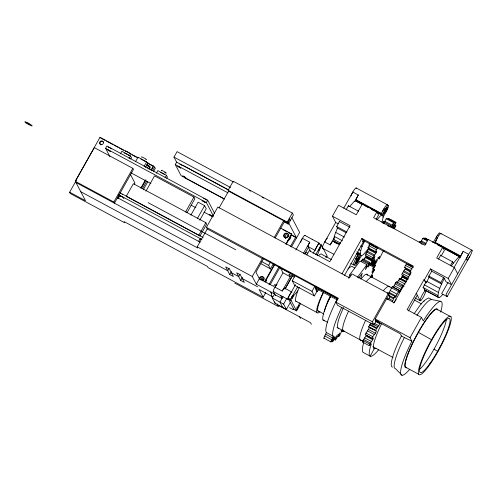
<?xml version="1.0" encoding="UTF-8"?>
<svg xmlns="http://www.w3.org/2000/svg" width="497" height="497" viewBox="0 0 497 497"><rect width="100%" height="100%" fill="white"/><g stroke="black" fill="none" stroke-linecap="round" stroke-linejoin="round"><path stroke-width="0.75" d="M383.274 222.414L383.324 221.625L390.623 225.545L390.406 227.03M384.392 251.233L383.603 251.532L383.467 250.811L383.125 251.215L379.379 258.875L379.671 256.365L378.664 257.452L376.049 262.969L375.185 263.845L376.571 259.527L372.893 265.379L372.421 265.41L374.788 260.329L374.75 259.502L371.65 264.062L371.644 263.261L375.011 256.433L372.489 259.204L365.189 255.278L369.321 247.692M374.111 264.323L375.353 264.994L375.254 265.907L372.197 271.418L372.042 272.53L374.508 269.647L373.259 268.976M340.93 330.648L342.806 331.654L342.899 330.064M319.416 244.126L319.49 243.257L304.891 235.41M339.376 244.151L333.916 241.219C333.363 236.423 336.065 231.956 337.631 227.576M364.655 240.915C362.568 245.431 359.927 250.333 360.356 255.439L359.319 257.272A3.597 0.615 -61.7 0 1 356.989 262.509A3.597 0.615 -61.7 0 1 356.392 261.379A3.597 0.615 -61.7 0 1 359.319 257.272M388.592 293.733L392.295 286.545L399.153 290.236L398.88 292.814L403.266 285.284L396.407 281.594L393.289 287.334M444.262 278.326C441.715 284.359 437.689 290.465 438.031 297.206L438.981 297.61A23.104 3.945 -61.7 0 0 442.883 294.311M337.42 335.96L338.668 336.631L339.693 332.922L336.015 339.296L335.264 340.023L334.015 339.352M394.519 224.83L395.842 225.545L394.593 228.564M403.266 285.284L402.613 287.869M374.508 269.647L370.712 277.14M399.644 279.016L399.855 278.252L406.092 281.606M348.652 278.301L349.751 274.773L360.052 261L366.916 264.69L365.382 269.629L369.805 262.528L362.947 258.838L361.114 261.59M331.331 341.066L332.58 341.737L334.556 336.848L334.083 336.854L330.996 341.955L323.808 338.084L326.399 332.561A40.009 6.834 -61.7 0 1 336.972 299.498M335.264 340.023L336.811 335.562L332.58 341.737M360.586 278.755L362.307 273.226L358.691 278.072M369.805 262.528L368.258 266.988L372.495 260.813L365.637 257.123L363.835 259.596M372.495 260.813L370.52 265.702L370.986 265.696L374.079 260.596L374.403 260.776L371.812 266.299L372.11 266.585L375.266 261.919L375.334 262.515L372.489 268.821L375.353 264.994M372.489 259.204L372.961 257.695L376.21 252.638L376.782 250.991L375.769 251.817L375.328 251.606L377.683 247.692L375.03 246.263M410.783 271.225L405.477 268.374L402.228 273.431L401.756 274.94L408.391 278.506M293.416 308.407L293.224 309.631L293.895 309.32M381.665 214.393L356.722 200.974L356.138 199.862L356.442 198.924A5.908 1.006 -61.7 0 1 358.318 194.998L352.845 192.053L343.756 208.181M392.295 301.747L394.73 296.33L387.871 292.646L387.182 293.69M435.944 243.58L435.36 242.461L435.67 241.53A5.908 1.006 -61.7 0 1 439.062 235.187A5.908 1.006 -61.7 0 1 441.032 234.006M423.904 301.443L424.059 300.977M384.144 222.644L386.206 218.761L386.877 218.32L394.177 222.246L392.208 226.986L392.524 227.377L395.711 222.265L388.412 218.338L388.635 218.767M372.11 277.363L372.657 275.748L371.414 275.077M393.046 228.49L395.935 222.687L395.711 222.265M362.369 341.998L362.909 340.464L365.916 336.028L372.781 339.712L369.774 344.154L369.228 345.688L362.369 341.998L363.096 341.532M394.73 296.33L395.04 298.014L399.153 290.236M118.534 195.905L117.708 198.104L117.503 197.725L200.167 242.176M297.212 309.016L296.529 310.842L293.969 309.469L287.974 298.014L295.479 284.7M298.448 305.711L299.536 302.822M317.204 255.707L319.372 249.923M320.608 246.618L321.298 244.791L318.745 243.418L313.116 253.408M372.781 339.712L373.477 337.904L372.241 338.637L365.208 334.618L369.582 327.337L372.7 329.014M296.883 301.604A26.931 4.603 -61.7 0 1 297.815 290.844L299.256 287.341M372.241 338.637L372.75 336.674L375.434 333.226L376.44 331.021L369.041 327.399L368.681 326.703L371.06 323.087L377.919 326.777L379.913 323.733L379.553 322.186M343.495 307.6C340.936 313.93 337.382 320.31 337.376 327.306L338.327 328.418M341.824 307.264A40.009 6.834 -61.7 0 0 333.257 336.252L330.673 341.774L330.996 341.955M342.129 330.182L339.65 335.494L338.668 336.631M375.769 251.817L368.028 247.68L370.383 243.766L373.701 245.549M411.007 270.766L404.595 267.343L405.459 265.386L406.422 264.05L413.057 267.616M391.108 227.266L393.506 222.687L394.177 222.246M420.711 242.306L422.773 238.423L423.444 237.982L427.426 240.119M375.9 331.083L375.539 330.393L377.919 326.777M375.769 320.615L400.321 333.816L401.439 335.96L399.147 340.594A39.108 6.678 -61.7 0 0 392.568 367.109M401.439 335.96L404.359 337.531L402.067 342.16A39.108 6.678 -61.7 0 0 395.488 368.681L402.036 375.235M375.322 319.006L410.031 337.668L411.889 341.215L409.068 346.906A41.785 7.138 -61.7 0 0 409.714 369.302M364.344 259.335L364.953 258.123M400.911 278.997L403.098 274.959M397.202 282.538L399.855 278.252M357.449 260.161C355.79 263.932 359.579 257.409 357.449 260.161L357.225 259.732M385.566 210.256C383.92 214.033 387.691 207.491 385.566 210.256L385.343 209.833M381.808 323.28A31.597 5.399 -61.7 0 0 374.179 348.788L370.215 356.206L363.357 352.516A40.009 6.834 -61.7 0 1 363.779 342.408M365.252 257.521L365.854 256.415L373.154 260.335M448.07 282.302L441.659 293.677L447.132 296.622L470.51 255.116A5.908 1.006 -61.7 0 0 472.1 250.289L440.988 233.559M138.259 157.866L100.009 137.296L75.395 180.976L75.668 181.498M75.333 181.337L94.324 147.634L132.823 168.334L133.42 169.477L114.428 203.186L113.832 202.037L75.333 181.337L85.496 200.745L69.63 192.215L76.364 180.262M109.88 156.561L105.569 148.33L106.886 146L207.69 200.21L214.511 213.238M120.417 153.859L121.871 151.274L130.525 155.921L131.469 157.735L130.742 159.028M129.065 158.512L130.525 155.921M135.482 161.73L138.036 157.201L146.683 161.854L147.628 163.662L145.441 167.545M113.832 202.037L132.823 168.334M118.05 198.763L119.858 195.563L120.119 196.06L119.622 195.731M144.13 166.383L146.683 161.854M134.14 184.319L134.898 182.971L130.295 174.174M147.236 168.284L148.696 165.694L146.696 164.625M148.914 168.8L149.64 167.508L148.696 165.694M140.788 188.121L145.335 180.057M151.013 169.98L153.287 165.948L147.137 162.643M141.44 187.972L145.981 179.908M151.287 170.496L153.554 166.464L153.287 165.948M142.509 188.593L146.677 181.188M152.747 170.415L154.642 167.048L152.728 166.023M143.223 189.854L147.764 181.796M153.436 171.72L155.331 168.365L154.642 167.048M145.95 191.115L154.53 175.895L193.942 197.085L194.836 198.8L187.009 212.697M156.356 173.192L157.816 170.601L166.464 175.248L167.414 177.062L166.681 178.355M176.789 162.451L173.987 157.102L177.062 151.641L233.671 182.082M165.004 177.839L166.464 175.248M224.159 198.8L181.082 175.634L175.255 164.513L176.609 162.109L228.371 189.941M185.735 211.641L193.942 197.085M190.885 215.114L198.166 202.198L204.609 205.665L206.236 208.746L199.775 220.171M197.34 218.562L204.609 205.665M213.555 216.251L206.379 202.54L207.69 200.21M205.851 222.699L198.75 235.311L126.238 196.321L133.345 183.71L205.851 222.699L206.64 224.197L199.906 236.143M290.515 302.114L286.402 309.42L275.089 303.332L272.294 297.989L274.549 293.988L256.303 284.172L252.277 276.487L262.379 258.558L207.28 228.931L206.429 227.309L217.854 207.038L349.577 277.866L351.833 273.866L388.325 293.485L389.965 296.616L388.25 299.648M198.533 241.61L199.974 239.051M289.67 219.252L287.62 222.892L228.508 191.109L228.104 190.345L233.236 181.243L292.348 213.033L293.385 215.015L288.26 224.116L284.613 222.153L283.973 220.935M75.929 182.48L197.775 248.003L197.179 246.854L207.28 228.931M219.078 207.982L228.881 190.581M229.105 268.305L227.732 270.735L80.756 191.699M229.732 274.549L225.737 266.914L229.384 268.877L233.379 276.512L229.732 274.549L231.44 271.517M240.051 274.195L238.684 276.618L231.385 272.698M240.678 280.438L236.684 272.803L240.331 274.766L244.331 282.402L240.678 280.438L242.387 277.401M274.182 237.616L283.986 220.214M263.491 258.8L255.955 272.17L259.378 278.718L273.611 286.365L274.636 284.545L276.462 285.526M275.17 238.069L284.588 221.358M288.26 224.116L287.223 222.128L292.348 213.033M256.303 284.172L259.378 278.718M270.716 269.318L268.635 265.348L270.536 261.981M273.499 263.453L270.461 268.84L261.012 263.758M264.727 281.513L274.549 264.081M285.881 243.965L291.546 233.913L280.699 228.08M264.976 281.998L274.798 264.566M286.135 244.449L291.801 234.391L291.546 233.913M268.995 284.588L279.165 266.535M290.465 246.475L295.74 237.112L296.342 238.262L291.435 246.966M69.63 192.215L70.313 193.532L124.679 222.762L124.082 221.619L207.423 266.435L208.026 267.579L263.124 297.206L265.771 292.522M270.3 284.483L280.109 267.063M291.776 235.329L296.547 237.895L299.623 232.434L291.851 217.587M315.955 288.726L315.744 289.092L316.943 291.379L314.384 295.932L294.64 285.315L292.242 280.73L295.013 275.816L280.414 267.97L282.967 272.847L274.916 287.129L282.215 291.056A4.206 0.721 -61.7 0 1 284.7 288.502M295.852 249.972L302.443 238.287L309.737 242.207A4.206 0.721 -61.7 0 0 308.264 246.686M282.215 291.056L290.267 276.767L288.912 274.182L294.218 277.04M303.518 253.246L309.737 242.207M284.974 289.043L292.155 276.307M304.996 253.507L305.754 252.172L307.742 253.24M285.067 288.943L292.621 275.537M304.711 254.079L308.488 247.376L310.594 251.401M283.085 296.56L279.954 302.108L282.756 307.457M306.779 254.93L309.202 250.631L329.803 261.708L350.099 225.688L332.418 216.176L338.569 205.255L356.256 214.766L362.313 204.012M286.402 309.42L283.607 304.071L286.595 298.765M288.291 298.622L287.862 299.387L273.263 291.534L275.413 295.634M297.597 286.85L290.534 299.393L296.529 310.842L300.654 303.518M315.719 254.694L321.298 244.791L327.293 256.241L326.61 257.042M332.418 216.176L335.705 222.463L324.721 241.958L330.201 244.897A5.908 1.006 -61.7 0 1 332.4 241.598L332.915 241.064L339.662 244.692M346.266 232.776L337.444 228.03L336.662 226.533L339.681 221.171M346.105 209.771L348.372 205.746L358.548 211.219M293.659 308.867L293.224 309.631L289.577 307.668M330.201 244.897L334.742 236.833M354.529 201.72L358.318 194.998M314.384 295.932L311.986 291.348L314.756 286.434L337.892 298.877M316.104 290.807L317.409 291.509L318.552 289.484M342.004 273.804L361.915 238.467L413.15 266.019L409.87 271.84L410.851 273.717M363.593 239.908L362.909 241.12L363.35 241.964L344.409 275.587M376.154 219.239L378.546 214.99L376.912 211.859L373.632 217.686L424.86 245.232L428.147 239.411L460.222 256.632M380.77 214.4L383.939 208.771L385.125 209.411A5.908 1.006 -61.7 0 1 388.567 205.367A5.908 1.006 -61.7 0 1 386.25 211.554L383.081 217.183A23.104 3.945 -61.7 0 1 381.907 222.122M361.294 255.837L358.126 261.459A5.908 1.006 -61.7 0 1 354.684 265.504A5.908 1.006 -61.7 0 1 357.008 259.316L360.176 253.694L356.784 251.849M385.125 209.411L381.957 215.033L376.676 212.194M383.081 217.201L382.895 215.431L383.933 213.598M388.927 294.634L375.042 319.273L376.08 321.255L374.024 324.895L337.538 305.276L335.897 302.145L338.153 298.144L206.429 227.309M374.024 324.895L372.39 321.77L388.325 293.485M408.08 279.699L402.471 276.68L401.943 276.891L400.949 278.655L406.565 281.675M433.191 242.586L436.36 236.963A5.908 1.006 -61.7 0 1 439.845 233.373M434.378 243.219L437.546 237.597L436.36 236.963M424.469 279.693L430.526 268.933L431.725 271.225L428.743 276.518L429.184 277.363L426.103 282.818L424.103 279.494L407.099 309.674L421.456 317.397L423.301 320.919L424.5 318.968A41.785 7.138 -61.7 0 1 440.628 312.104M408.466 310.929L417.294 295.255M438.627 258.98L440.864 255.011L441.305 255.849L444.38 250.389L442.74 247.257L436.683 258.011L454.364 267.523L457.656 273.81M424.103 279.494L425.743 282.625L423.27 287.011L425.774 291.795L423.593 296.659A5.908 1.006 -61.7 0 1 420.151 300.704L414.933 297.896M428.7 277.102L441.591 284.035L440.808 282.532L443.448 277.842M450.251 265.771L452.518 261.751L440.305 255.185M410.031 337.668L421.456 317.397M454.078 267.504L463.167 251.376L468.64 254.321L469.423 253.041A5.908 1.006 -61.7 0 1 472.1 250.289M431.725 271.225L443.939 277.792L446.026 281.787L451.506 284.731L448.213 278.444L454.364 267.523M352.845 192.053L353.584 190.755A5.908 1.006 -61.7 0 1 356.312 188.45M424.283 239.032L424.978 238.001L428.296 239.784M393.556 228.496L395.842 225.545M414.032 313.812C418.406 308.258 421.835 300.648 428.768 297.958L431.688 299.529L440.715 301.35M357.505 277.264L366.916 264.69M342.806 331.654L343.818 330.294M451.375 265.994A23.104 3.945 -61.7 0 1 453.034 263.572L457.967 257.781L459.619 256.8L460.57 257.204L438.727 245.456M376.825 219.898L380.286 216.015L381.944 215.027L382.895 215.431M349.565 206.721L353.845 201.794L355.504 200.813L362.599 204.515M382.323 222.855L383.324 221.625M389.623 226.775L390.623 225.545M419.219 242.107L419.884 241.287L425.861 244.493M360.785 278.972L364.823 274.872A30.696 5.243 -61.7 0 1 367.699 275.245M291.546 298.194L290.534 299.393L287.974 298.014M293.385 296.038L297.815 290.844M356.722 200.974L357.237 200.44M326.927 238.653L327.442 238.119M288.745 298.859L287.862 299.387L288.54 296.902A4.206 0.721 -61.7 0 1 290.59 293.261L291.08 292.634A4.206 0.721 -61.7 0 1 291.49 292.211M370.936 277.233L372.657 275.748M425.19 290.683L424.674 291.217A5.908 1.006 -61.7 0 0 420.599 298.448L420.151 300.704L416.3 293.342M369.228 345.688L371.352 343.837A40.009 6.834 -61.7 0 0 378.627 349.801M374.179 348.788L375.949 348.44M369.041 327.399L369.582 327.337M118.522 195.327L119.218 195.545M203.571 198.303L204.112 198.502M333.916 241.219L339.631 244.189M360.356 255.439L361.307 255.843A23.104 3.945 -61.7 0 0 368.712 247.897M319.49 243.257L318.117 244.412A4.206 0.721 -61.7 0 0 316.067 248.053L315.707 248.929A4.206 0.721 -61.7 0 0 315.458 249.668M179.765 164.122L180.883 164.7M120.38 193.482L120.777 193.675M368.028 247.68L368.47 247.891M404.595 267.343L405.036 267.554M404.359 337.531L411.889 341.215M204.497 198.688L206.671 200.03M28.64 124.126C32.951 125.952 23.763 121.051 28.64 124.126L28.901 124.623M356.268 188.003L387.38 204.733M356.138 199.862L381.758 213.635M435.36 242.461L460.986 256.241M356.43 200.415L381.373 213.834M435.652 243.021L460.601 256.433M363.966 205.255L368.06 207.454M371.47 209.293L381.025 214.431M355.51 200.813L362.338 204.484M371.216 209.256L372.576 209.995M437.789 245.058L439.155 245.791M442.566 247.624L459.632 256.806M389.3 219.121L395.935 222.687M427.855 239.852L424.978 238.001M386.206 218.761L393.506 222.687M422.773 238.423L427.414 240.921M384.815 221.252L392.108 225.172M421.375 240.908L426.022 243.406M382.988 223.209L384.311 223.923M387.629 225.706L388.958 226.421M420.878 243.586L422.202 244.3M430.526 268.933L448.213 278.444M339.091 221.413L349.944 227.247M335.705 222.463L338.14 223.774M408.273 264.143L412.92 266.64M413.268 267.175L362.717 239.995L361.915 238.467M336.662 226.533L346.838 232.006M369.861 244.387L377.155 248.314M428.594 275.965L440.808 282.532M362.543 241.53L363.903 242.256L363.114 240.759M368.898 245.723L376.192 249.649M405.459 265.386L412.094 268.952M368.911 248.711L376.21 252.638M368.55 249.438L375.844 253.364M405.111 269.101L410.423 271.958M409.87 271.84L411.056 272.48L394.053 302.661L386.56 298.629M335.661 232.391L344.477 237.131M360.747 245.885L362.102 246.611M426.898 281.451L439.783 288.378M367.308 251.091L374.608 255.017M403.868 270.753L410.503 274.319M425.743 282.625L426.103 282.818M377.882 257.738L379.211 258.452M366.687 252.041L373.986 255.967M378.055 258.16L379.379 258.875M403.253 271.704L409.888 275.27M249.264 190.413L250.618 191.14M262.174 197.352L263.528 198.086M334.326 236.442L342.464 240.815M358.735 249.569L360.766 250.662M373.185 257.396L374.514 258.111M424.208 284.775L438.441 292.429M365.668 253.768L372.961 257.695M402.228 273.431L408.863 276.997M402.421 276.071L407.726 278.929M333.729 239.448L340.557 243.145M422.928 287.415L437.851 295.46M401.943 276.891L407.559 279.91M365.127 257.353L371.992 261.043M356.697 253.364L358.064 254.097M424.637 289.894L438.975 297.604M356.442 253.333L358.486 254.433M424.382 289.863L438.031 297.206M356.517 253.756L358.542 254.843M334.556 242.35L337.258 243.797M173.987 157.102L230.596 187.543M399.215 278.749L406.074 282.439M369.128 263.174L370.371 263.845M362.195 259.564L369.06 263.255M361.698 260.459L368.563 264.149M398.29 280.389L405.154 284.079M182.747 165.246L228.719 189.966M357.008 259.316L355.821 258.676L358.989 253.054L359.107 254.215M228.104 190.345L287.223 222.128M372.918 269.268L374.166 269.939M366.146 265.74L367.395 266.411M402.191 285.222L404.067 286.229M395.55 282.538L402.408 286.229M175.255 164.513L227.912 192.824M394.953 283.787L401.812 287.471M394.065 285.62L400.93 289.31M450.978 316.813A33.156 5.666 -61.7 0 0 423.991 354.653A33.156 5.666 -61.7 0 0 429.445 365.078A33.156 5.666 -61.7 0 0 450.978 316.813L437.77 309.712A33.156 5.666 -61.7 0 0 416.362 336.189A33.156 5.666 -61.7 0 0 406.788 367.693M322.404 248.14L333.897 254.321M350.795 263.41L353.497 264.864M371.073 275.27L372.315 275.941M393.09 287.216L399.327 290.565M398.644 290.925L399.892 291.596M354.821 268.032L352.827 266.964A30.559 5.218 -61.7 0 0 347.981 269.051M366.774 274.462L398.246 291.435M414.1 299.915L421.524 303.903M282.986 229.651L287.055 231.838M288.409 232.571L291.801 234.391M291.317 234.739L295.889 237.193M184.841 177.827L224.346 199.073M390.182 290.478L397.041 294.168M308.09 246.611L315.384 250.538M331.58 259.627L322.05 254.501A26.931 4.603 -61.7 0 0 319.006 255.178M389.412 292.547L396.277 296.237M100.966 138.185L105.06 140.39M106.426 141.123L112.577 144.428M113.943 145.161L118.037 147.367M119.404 148.1L123.505 150.305M129.649 153.61L131.015 154.343M132.382 155.083L136.482 157.282M147.628 163.277L152.194 165.731M388.71 295.224L393.699 297.902M349.751 274.773L350.994 275.444M389.611 296.721L393.357 298.734M148.653 168.359L150.653 169.434M388.94 298.567L392.68 300.579M105.569 148.33L206.379 202.54M131.177 172.937L150.933 183.561M191.115 205.168L195.886 207.734M204.056 212.132L212.915 216.891M434.036 349.111L437.956 351.534M338.078 298.921L262.13 258.086L262.379 258.558M375.813 320.18L378.304 321.516M315.75 288.341L337.575 300.076M375.185 320.695L379.553 323.044M375.546 321.385L379.913 323.733M282.967 272.847L290.267 276.767M261.882 261.714L268.635 265.348M335.897 302.145L372.39 321.77M374.527 323.435L378.888 325.783M148.181 202.677L235.758 249.767M292.242 280.73L311.986 291.348M370.029 324.261L376.894 327.945M369.569 324.864L376.428 328.554M119.914 192.712L203.062 237.423M368.681 326.703L375.539 330.393M118.696 194.737L201.9 239.479M368.569 329.542L375.434 333.226M367.42 330.872L374.278 334.562M284.663 288.179L291.963 292.106M365.891 332.984L372.75 336.674M365.208 334.618L372.067 338.308M317.838 310.787L323.864 314.029M291.404 296.833L292.677 297.523M197.179 246.854L252.277 276.487M364.636 337.848L371.501 341.532M295.777 301.132L316.887 312.483M363.611 339.401L370.47 343.092M288.577 299.157L291.13 300.536M362.909 340.464L369.774 344.154M323.019 319.869L327.666 322.367M336.96 327.368L363.375 341.569M372.818 346.651L393.065 357.536M341.545 330.288L342.793 330.959M274.344 294.348L282.004 298.473M296.765 307.084L298.045 307.767M242.331 278.581L257.701 286.85M405.422 367.109L418.636 374.216M272.368 296.653L259.099 289.521L263.124 297.206M283.607 304.071L272.294 297.989L270.902 292.025L271.598 293.36M337.693 334.68L338.935 335.351M277.724 305.059L310.563 322.721L311.402 324.311M234.77 283.104L278.556 306.649L277.053 303.779M326.399 332.561L333.257 336.252M325.591 334.164L332.456 337.854M324.746 335.96L331.605 339.644M331.698 339.892L332.94 340.563M323.808 338.084L324.137 338.264M120.522 196.216L120.964 196.477M120.454 196.247L121.063 196.626M181.262 164.923L181.871 165.333M110.893 148.379L108.178 147.031L108.483 147.392M122.119 194.42L122.51 194.675M111.191 148.597L111.508 148.889M452.518 261.751L453.301 263.248M432.278 241.927L432.496 242.35M447.132 296.622L446.014 294.479L468.64 254.321A5.908 1.006 -61.7 0 0 466.764 258.247L466.459 259.185L467.043 260.298L467.559 259.769A5.908 1.006 -61.7 0 0 469.764 256.464M385.809 210.716L386.026 211.138M431.887 339.936L418.443 332.387L418.679 332.835M392.295 286.545L392.468 286.881M348.372 205.746L348.894 206.746M386.871 298.275L387.567 299.592M357.685 260.614L357.908 261.037M289.273 218.494L290.31 220.475M288.415 222.37L296.547 237.895M314.756 286.434L317.409 291.509M299.616 316.831L300.449 318.428M281.992 298.194L280.563 295.46A4.206 0.721 -61.7 0 0 280.737 295.535M261.807 279.302L262.248 280.146M185.518 211.225L186.195 212.523M100.009 137.296L100.282 137.818M28.099 123.094L28.497 123.859M274.742 301.841L275.089 303.332M118.926 195.079A4.206 0.478 29.4 0 1 122.908 197.421A4.206 0.478 29.4 0 1 123.616 198.409M199.956 239.181A4.206 0.478 29.4 0 1 201.434 239.498M260.875 280.035A1.261 1.236 -27.6 0 1 261.41 278.277A1.261 1.236 -27.6 0 1 263.13 278.923A1.261 1.236 -27.6 0 1 262.292 280.569M261.459 279.941A1.261 1.236 -27.6 0 1 261.658 279.674M261.913 279.476A1.261 1.236 -27.6 0 1 262.217 279.339M262.54 279.289A1.261 1.236 -27.6 0 1 263.435 279.625M265.789 280.283A3.976 3.889 -27.6 0 1 265.404 281.24M266.206 279.103A3.976 3.889 -27.6 0 1 265.845 282.079M290.664 235.696A3.976 3.889 -27.6 0 1 287.918 240.56M290.248 236.876A3.976 3.889 -27.6 0 1 289.242 238.659M259.254 278.972A2.46 2.41 -27.6 0 1 262.901 276.773A2.46 2.41 -27.6 0 1 262.95 280.96M259.583 278.823A2.46 2.41 -27.6 0 1 264.062 278.115M284.309 237.249A2.46 2.41 -27.6 0 1 286.067 233.59A2.46 2.41 -27.6 0 1 288.788 236.535M285.806 238.33A2.46 2.41 -27.6 0 1 285.216 238.106M149.603 168.011A1.913 1.87 -27.6 0 1 149.417 168.464M147.733 165.694A1.913 1.87 -27.6 0 1 149.392 166.588M100.897 144.907A1.913 1.87 -27.6 0 1 100.655 141.794A1.913 1.87 -27.6 0 1 103.662 142.714M147.106 165.072A2.796 0.317 29.4 0 1 149.957 166.775A2.796 0.317 29.4 0 1 149.895 167.185M148.771 168.887A2.796 0.317 29.4 0 1 149.075 169.142M161.836 170.844A2.796 0.317 29.4 0 1 162.196 170.558A2.796 0.317 29.4 0 1 165.495 172.391A2.796 0.317 29.4 0 1 165.706 172.999M165.246 172.813A2.796 0.317 29.4 0 1 164.687 172.546M160.711 172.552A2.796 0.317 29.4 0 1 163.6 174.043M164.14 174.397A2.796 0.317 29.4 0 1 164.582 174.708M140.931 159.152A2.796 0.317 29.4 0 1 141.39 159.338M141.949 159.605A2.796 0.317 29.4 0 1 143.813 160.643M144.36 160.997A2.796 0.317 29.4 0 1 144.801 161.308M124.436 153.119A2.796 0.317 29.4 0 1 125.784 153.672M126.406 153.995A2.796 0.317 29.4 0 1 127.039 154.35M128.201 155.064A2.796 0.317 29.4 0 1 128.642 155.381M128.947 155.629A2.796 0.317 29.4 0 1 129.096 155.809M125.586 151.262A2.796 0.317 29.4 0 1 126.778 151.467A2.796 0.317 29.4 0 1 129.947 153.362A2.796 0.317 29.4 0 1 129.307 153.486M146.404 162.01A2.796 0.317 29.4 0 1 147.938 163.445M145.149 161.332A2.796 0.317 29.4 0 1 145.77 161.655M141.744 157.189A2.796 0.317 29.4 0 1 144.391 158.164A2.796 0.317 29.4 0 1 145.925 159.599M273.741 291.428A4.206 0.721 -61.7 0 1 273.754 289.502A4.206 0.721 -61.7 0 1 276.481 284.781M276.891 284.359A4.206 0.721 -61.7 0 1 277.196 284.185M325.715 257.197A2.23 0.379 -61.7 0 1 326.405 257.048M330.604 296.79A24.98 4.268 -61.7 0 1 327.156 302.226M318.869 311.228A24.98 4.268 -61.7 0 1 323.628 292.298M319.925 311.805A26.931 4.603 -61.7 0 1 323.46 291.851M416.964 315.328A39.108 6.678 -61.7 0 1 431.688 299.529M405.956 367.743A33.311 5.691 -61.7 0 1 417.418 333.673A33.311 5.691 -61.7 0 1 437.826 310.047M382.572 211.473A5.908 1.006 -61.7 0 1 385.809 205.882A5.908 1.006 -61.7 0 1 387.43 205.186M350.95 195.973A5.908 1.006 -61.7 0 1 352.82 192.041M322.646 248.245A5.908 1.006 -61.7 0 1 323.087 245.288A5.908 1.006 -61.7 0 1 326.237 239.542M354.168 264.715A5.908 1.006 -61.7 0 1 354.181 262.012A5.908 1.006 -61.7 0 1 358.02 255.377M461.291 255.309A5.908 1.006 -61.7 0 1 463.167 251.376M301.107 241.082A4.206 0.721 -61.7 0 1 303.518 236.566A4.206 0.721 -61.7 0 1 304.928 235.727M300.753 242.368A4.206 0.721 -61.7 0 1 300.865 241.815M312.191 239.33A4.206 0.721 -61.7 0 1 312.222 239.653M324.491 311.333A24.98 4.268 -61.7 0 1 330.325 295.895M436.416 241.039A3.597 0.615 -61.7 0 1 436.621 240.411M437.919 235.373A3.597 0.615 -61.7 0 1 438.267 235.013M370.017 244.201A7.61 1.298 -61.7 0 1 369.097 243.81M393.655 303.071A31.597 5.399 -61.7 0 1 396.202 299.604M446.349 319.291A30.721 5.25 -61.7 0 1 435.968 345.589A30.721 5.25 -61.7 0 1 419.605 369.346M344.197 331.12A30.559 5.218 -61.7 0 1 348.49 311.203M366.332 281.501A30.559 5.218 -61.7 0 1 372.75 277.674M361.257 340.29A30.559 5.218 -61.7 0 1 365.55 320.379M383.392 290.677A30.559 5.218 -61.7 0 1 389.81 286.85M324.274 320.403A30.559 5.218 -61.7 0 1 330.555 296.305M106.867 149.361L110.185 151.281L106.867 149.361M177.814 166.34L180.79 168.054L177.814 166.34M182.865 175.981L185.841 177.696L182.865 175.981M202.136 200.626L205.454 202.54L202.136 200.626M209.399 214.499L212.716 216.412L209.399 214.499M26.204 123.007A4.206 0.478 29.4 0 0 32.125 125.952A4.206 0.478 29.4 0 0 27.167 122.61A4.206 0.478 29.4 0 0 26.204 123.007M286.104 237.187A1.261 1.236 -27.6 0 0 287.62 235.621A1.261 1.236 -27.6 0 0 285.514 235.124A1.261 1.236 -27.6 0 0 286.104 237.187M285.558 237.852A2.46 2.41 -27.6 0 0 288.521 234.801A2.46 2.41 -27.6 0 0 284.408 233.838A2.46 2.41 -27.6 0 0 285.558 237.852M101.09 144.565A1.913 1.87 -27.6 0 0 103.395 142.192A1.913 1.87 -27.6 0 0 100.195 141.44A1.913 1.87 -27.6 0 0 101.09 144.565M319.633 249.587A2.23 0.379 -61.7 0 0 321.081 246.338A2.23 0.379 -61.7 0 0 319.267 248.885A2.23 0.379 -61.7 0 0 319.633 249.587M297.473 308.68A2.23 0.379 -61.7 0 0 298.921 305.431A2.23 0.379 -61.7 0 0 297.107 307.978A2.23 0.379 -61.7 0 0 297.473 308.68M292.106 298.43A2.23 0.379 -61.7 0 0 293.553 295.187A2.23 0.379 -61.7 0 0 291.739 297.734A2.23 0.379 -61.7 0 0 292.106 298.43M385.107 212.604A3.597 0.615 -61.7 0 0 387.436 207.373A3.597 0.615 -61.7 0 0 384.51 211.473A3.597 0.615 -61.7 0 0 385.107 212.604M385.175 212.356A3.175 0.54 -61.7 0 0 387.231 207.734A3.175 0.54 -61.7 0 0 384.653 211.355A3.175 0.54 -61.7 0 0 385.175 212.356M357.051 262.261A3.175 0.54 -61.7 0 0 359.114 257.639A3.175 0.54 -61.7 0 0 356.529 261.26A3.175 0.54 -61.7 0 0 357.051 262.261M429.843 363.636A30.721 5.25 -61.7 0 0 449.785 318.925A30.721 5.25 -61.7 0 0 424.786 353.976A30.721 5.25 -61.7 0 0 429.843 363.636"/></g></svg>
